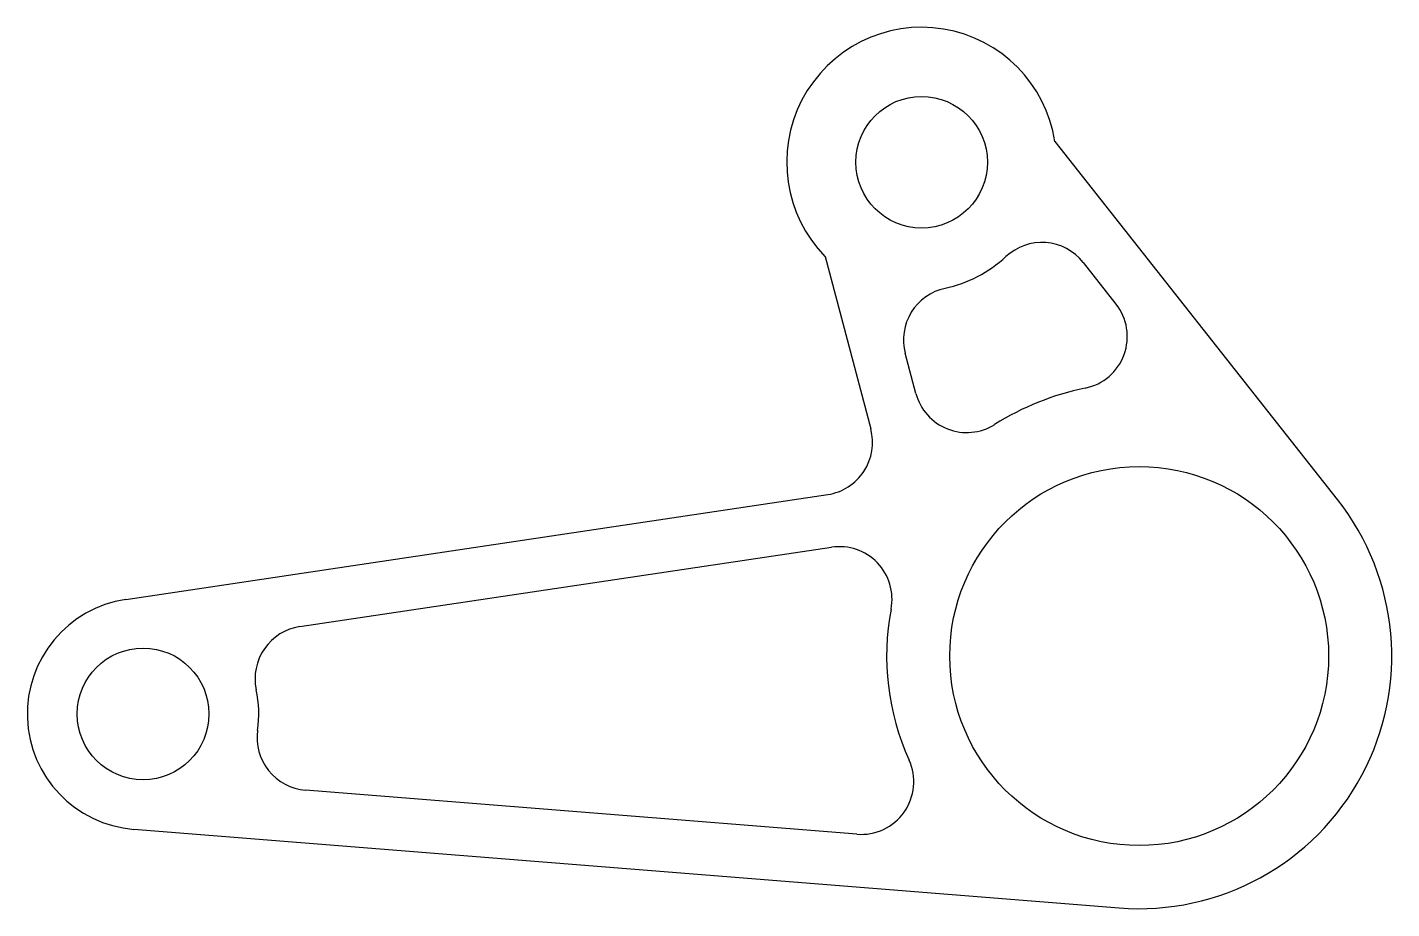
# Model space of a CAD drawing. Extents: x 908 to 1038, y 1953 to 2037.
import ezdxf

# ---------------------------------------------------------------- set-up
doc = ezdxf.new("R2010")
doc.units = 0
doc.layers.get('0').update_dxf_attribs({"linetype": 'CONTINUOUS'})

msp = doc.modelspace()

# ---------------------------------------------------------------- linework, layer by layer
for p, q in [((1005.81, 2025.82), (1032.66, 1991.82)), ((983.99, 2014.89), (988.33, 1998.52)), ((1008.51, 2014.34), (1011.62, 2010.39)), ((992.6, 2001.9), (991.59, 2005.71)), ((917.53, 1982.33), (984.23, 1992.29)), ((934.06, 1979.75), (984.6, 1987.29)), ((987, 1960.03), (934.6, 1964.2)), ((918.28, 1960.49), (1011.92, 1953.02))]:
    msp.add_line(p, q)
for centre, radius in [((993.15, 2023.86), 6.25), ((1013.83, 1976.95), 18), ((919.16, 1971.45), 6.26)]:
    msp.add_circle(centre, radius)
for centre, radius, start, end in [((993.15, 2023.86), 12.82, 8.7911, 224.4165), ((1004.58, 2011.24), 5, 38.3034, 133.0147), ((992.81, 2023.86), 12.25, 282.0908, 313.0147), ((996.43, 2006.99), 5, 102.0908, 194.8417), ((1007.7, 2007.3), 5, 281.5919, 38.3034), ((1013.95, 1976.84), 26.09, 101.5919, 122.0787), ((997.44, 2003.18), 5, 194.8417, 302.0787), ((983.49, 1997.24), 5, 278.49, 14.8417), ((1013.83, 1976.95), 24, 265.4418, 38.3034), ((985.34, 1982.34), 5, 349.2764, 98.49), ((919.16, 1971.45), 11, 98.49, 265.4418), ((1013.83, 1976.95), 24, 169.2764, 204.3075), ((934.8, 1974.8), 5, 98.49, 192.0733), ((919.16, 1971.45), 11, 351.8585, 12.0733), ((935, 1969.19), 5, 171.8585, 265.4418), ((987.4, 1965.01), 5, 265.4418, 24.3075)]:
    msp.add_arc(centre, radius, start, end)

doc.saveas('drawing.dxf')
